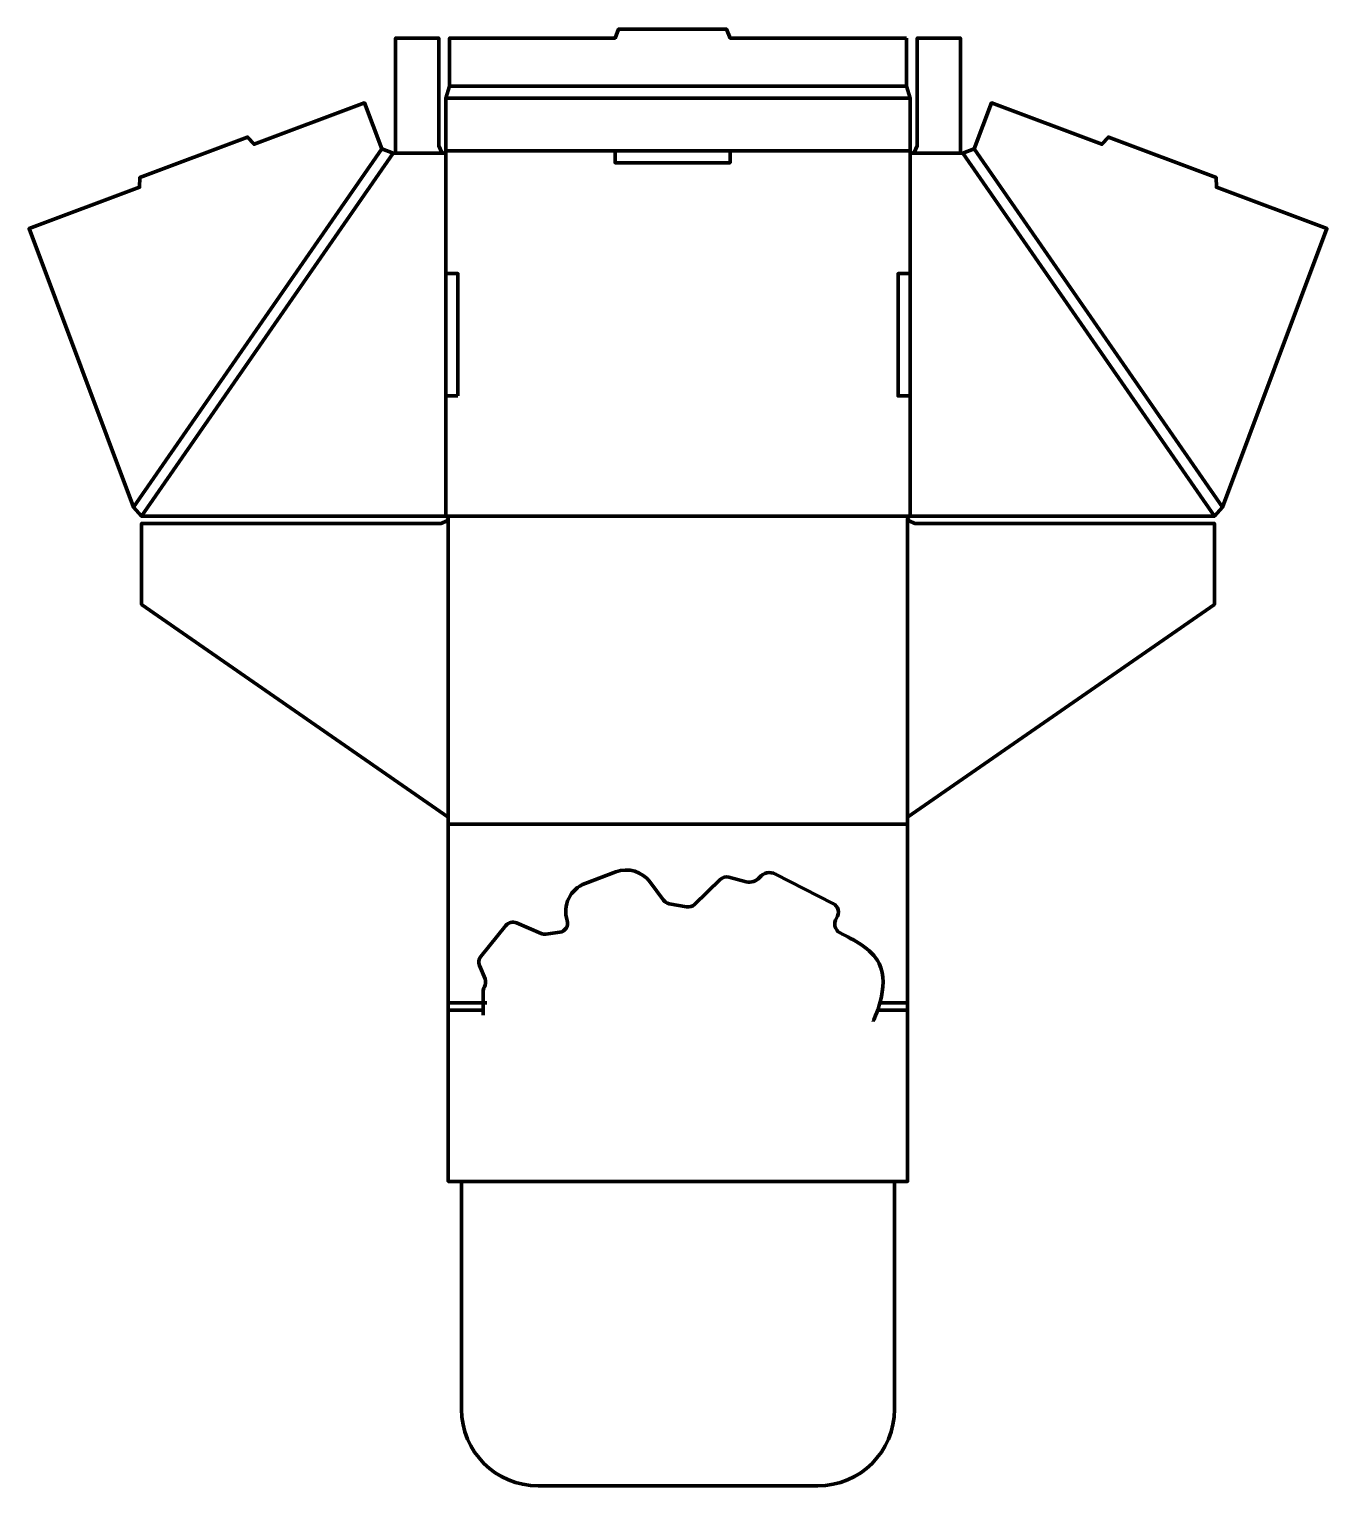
# Model space of a CAD drawing. Extents: x 687 to 1229, y 237 to 845.
import ezdxf

# ---------------------------------------------------------------- set-up
doc = ezdxf.new("R2010")
doc.units = 0
doc.header["$MEASUREMENT"] = 0
doc.layers.add('图层 4', color=7, linetype='Continuous', lineweight=0)

# ---------------------------------------------------------------- blocks, each defined once
blk = doc.blocks.new('Block_1')
at = {"layer": '图层 4', "color": 114, "lineweight": 70, "true_color": 0x009a4a}
for p, q in [((1053.41, 820.93), (862.67, 820.93)), ((1054.91, 815.93), (861.17, 815.93)), ((834.37, 794.77), (730.74, 645.25)), ((839.17, 792.92), (734.15, 641.4)), ((861.17, 742.67), (861.17, 793.92)), ((861.17, 793.92), (931.77, 793.92)), ((861.17, 793.92), (861.17, 742.67)), ((979.78, 793.92), (1054.91, 793.92)), ((1054.91, 742.67), (1054.91, 793.92)), ((1055.91, 792.92), (1075.91, 792.92)), ((1181.93, 641.4), (1076.91, 792.92)), ((1185.35, 645.25), (1081.72, 794.77)), ((861.17, 641.4), (861.17, 691.66)), ((1054.91, 641.4), (1054.91, 691.66)), ((862.17, 515.88), (862.17, 640.4)), ((1053.91, 640.4), (1053.91, 515.88)), ((1053.91, 512.88), (862.17, 512.88)), ((878.18, 438.37), (862.17, 438.37)), ((1053.91, 438.37), (1042.32, 438.37)), ((876.73, 435.37), (862.17, 435.37)), ((1053.91, 435.37), (1041.38, 435.37)), ((1048.41, 363.85), (867.67, 363.85))]:
    blk.add_line(p, q, dxfattribs=at)
blk = doc.blocks.new('Block_0')
at = {"layer": '图层 4', "color": 114, "lineweight": 70, "true_color": 0x009a4a}
blk.add_line((1054.91, 641.4), (861.17, 641.4), dxfattribs=at)
at = {"layer": '图层 4'}
blk.add_blockref('Block_1', (0, 0), dxfattribs=at)

msp = doc.modelspace()

# ---------------------------------------------------------------- linework, layer by layer
at = {"layer": '图层 4', "color": 1, "lineweight": 70, "true_color": 0xe60012}
msp.add_line((840.17, 792.92), (860.17, 792.92), dxfattribs=at)
for points in [[(979.78, 793.92), (979.78, 788.92), (931.77, 788.92), (931.77, 793.92)], [(866.17, 691.66), (861.17, 691.66), (861.17, 742.67), (866.17, 742.67)], [(1054.91, 691.66), (1049.91, 691.66), (1049.91, 742.67), (1054.91, 742.67)]]:
    msp.add_lwpolyline(points, close=True, dxfattribs=at)
for points, knots in [([(1053.41, 840.93), (1053.41, 840.93), (1053.41, 820.93), (1053.41, 820.93), (1053.41, 820.93), (1054.91, 815.93), (1054.91, 815.93), (1054.91, 815.93), (1054.91, 793.92), (1054.91, 793.92), (1054.91, 793.37), (1055.36, 792.92), (1055.91, 792.92), (1056.3, 792.92), (1056.66, 793.15), (1056.82, 793.51), (1056.82, 793.51), (1057.91, 795.92), (1057.91, 795.92), (1057.91, 795.92), (1057.91, 840.93), (1057.91, 840.93), (1057.91, 840.93), (1075.91, 840.93), (1075.91, 840.93), (1075.91, 840.93), (1075.91, 792.92), (1075.91, 792.92), (1075.91, 792.92), (1076.91, 792.92), (1076.91, 792.92), (1076.91, 792.92), (1081.72, 794.77), (1081.72, 794.77), (1081.72, 794.77), (1088.89, 813.92), (1088.89, 813.92), (1088.89, 813.92), (1135.02, 796.63), (1135.02, 796.63), (1135.02, 796.63), (1137.74, 799.61), (1137.74, 799.61), (1137.74, 799.61), (1182.69, 782.76), (1182.69, 782.76), (1182.69, 782.76), (1182.78, 778.72), (1182.78, 778.72), (1182.78, 778.72), (1228.9, 761.43), (1228.9, 761.43), (1228.9, 761.43), (1185.35, 645.25), (1185.35, 645.25), (1185.35, 645.25), (1181.93, 641.4), (1181.93, 641.4), (1181.93, 641.4), (1054.91, 641.4), (1054.91, 641.4), (1054.36, 641.4), (1053.91, 640.95), (1053.91, 640.4), (1053.91, 640.01), (1054.14, 639.65), (1054.5, 639.49), (1054.5, 639.49), (1056.91, 638.4), (1056.91, 638.4), (1056.91, 638.4), (1181.93, 638.4), (1181.93, 638.4), (1181.93, 638.4), (1181.93, 604.61), (1181.93, 604.61), (1181.93, 604.61), (1053.91, 515.88), (1053.91, 515.88), (1053.91, 515.88), (1053.91, 363.85), (1053.91, 363.85), (1053.91, 363.85), (1048.41, 363.85), (1048.41, 363.85), (1048.41, 363.85), (1048.41, 268.84), (1048.41, 268.84), (1048.41, 251.16), (1034.08, 236.83), (1016.4, 236.83), (1016.4, 236.83), (899.68, 236.83), (899.68, 236.83), (882, 236.83), (867.67, 251.16), (867.67, 268.84), (867.67, 268.84), (867.67, 363.85), (867.67, 363.85), (867.67, 363.85), (862.17, 363.85), (862.17, 363.85), (862.17, 363.85), (862.17, 515.88), (862.17, 515.88), (862.17, 515.88), (734.15, 604.61), (734.15, 604.61), (734.15, 604.61), (734.15, 638.4), (734.15, 638.4), (734.15, 638.4), (859.17, 638.4), (859.17, 638.4), (859.17, 638.4), (861.58, 639.49), (861.58, 639.49), (861.94, 639.65), (862.17, 640.01), (862.17, 640.4), (862.17, 640.95), (861.73, 641.4), (861.17, 641.4), (861.17, 641.4), (734.15, 641.4), (734.15, 641.4), (734.15, 641.4), (730.74, 645.25), (730.74, 645.25), (730.74, 645.25), (687.18, 761.43), (687.18, 761.43), (687.18, 761.43), (733.3, 778.72), (733.3, 778.72), (733.3, 778.72), (733.39, 782.76), (733.39, 782.76), (733.39, 782.76), (778.35, 799.61), (778.35, 799.61), (778.35, 799.61), (781.07, 796.63), (781.07, 796.63), (781.07, 796.63), (827.19, 813.92), (827.19, 813.92), (827.19, 813.92), (834.37, 794.77), (834.37, 794.77), (834.37, 794.77), (839.17, 792.92), (839.17, 792.92), (839.17, 792.92), (840.17, 792.92), (840.17, 792.92), (840.17, 792.92), (840.17, 840.93), (840.17, 840.93), (840.17, 840.93), (858.17, 840.93), (858.17, 840.93), (858.17, 840.93), (858.17, 795.92), (858.17, 795.92), (858.17, 795.92), (859.26, 793.51), (859.26, 793.51), (859.42, 793.15), (859.78, 792.92), (860.17, 792.92), (860.73, 792.92), (861.17, 793.37), (861.17, 793.92), (861.17, 793.92), (861.17, 793.92), (861.17, 793.92), (861.17, 793.92), (861.17, 815.93), (861.17, 815.93), (861.17, 815.93), (862.67, 820.93), (862.67, 820.93), (862.67, 820.93), (862.67, 840.93), (862.67, 840.93), (862.67, 840.93), (931.77, 840.93), (931.77, 840.93), (931.77, 840.93), (933.27, 844.68), (933.27, 844.68), (933.27, 844.68), (978.28, 844.68), (978.28, 844.68), (978.28, 844.68), (979.78, 840.93), (979.78, 840.93), (979.78, 840.93), (1053.41, 840.93), (1053.41, 840.93)], [0, 0, 0, 0, 1, 1, 1, 2, 2, 2, 3, 3, 3, 4, 4, 4, 5, 5, 5, 6, 6, 6, 7, 7, 7, 8, 8, 8, 9, 9, 9, 10, 10, 10, 11, 11, 11, 12, 12, 12, 13, 13, 13, 14, 14, 14, 15, 15, 15, 16, 16, 16, 17, 17, 17, 18, 18, 18, 19, 19, 19, 20, 20, 20, 21, 21, 21, 22, 22, 22, 23, 23, 23, 24, 24, 24, 25, 25, 25, 26, 26, 26, 27, 27, 27, 28, 28, 28, 29, 29, 29, 30, 30, 30, 31, 31, 31, 32, 32, 32, 33, 33, 33, 34, 34, 34, 35, 35, 35, 36, 36, 36, 37, 37, 37, 38, 38, 38, 39, 39, 39, 40, 40, 40, 41, 41, 41, 42, 42, 42, 43, 43, 43, 44, 44, 44, 45, 45, 45, 46, 46, 46, 47, 47, 47, 48, 48, 48, 49, 49, 49, 50, 50, 50, 51, 51, 51, 52, 52, 52, 53, 53, 53, 54, 54, 54, 55, 55, 55, 56, 56, 56, 57, 57, 57, 58, 58, 58, 59, 59, 59, 60, 60, 60, 61, 61, 61, 62, 62, 62, 63, 63, 63, 64, 64, 64, 65, 65, 65, 66, 66, 66, 67, 67, 67, 67]), ([(876.73, 433.23), (876.73, 433.23), (876.73, 443.11), (876.73, 443.11), (876.73, 443.78), (876.91, 444.44), (877.25, 445.01), (877.25, 445.01), (877.25, 445.01), (877.25, 445.01), (877.84, 446.02), (877.92, 447.25), (877.48, 448.34), (877.48, 448.34), (875.19, 453.94), (875.19, 453.94), (874.67, 455.21), (874.89, 456.67), (875.75, 457.74), (875.75, 457.74), (886.22, 470.63), (886.22, 470.63), (887.28, 471.94), (889.08, 472.39), (890.63, 471.72), (890.63, 471.72), (900.86, 467.32), (900.86, 467.32), (901.49, 467.05), (902.18, 466.96), (902.85, 467.05), (902.85, 467.05), (908.68, 467.83), (908.68, 467.83), (911.01, 468.14), (912.49, 470.48), (911.77, 472.71), (911.77, 472.71), (911.77, 472.71), (911.77, 472.71), (909.75, 479.05), (913.06, 485.86), (919.29, 488.2), (919.29, 488.2), (932.04, 492.99), (932.04, 492.99), (937.27, 494.96), (943.17, 493.21), (946.49, 488.71), (946.49, 488.71), (952.01, 481.23), (952.01, 481.23), (952.58, 480.46), (953.42, 479.93), (954.37, 479.76), (954.37, 479.76), (961.62, 478.44), (961.62, 478.44), (962.81, 478.22), (964.04, 478.59), (964.92, 479.44), (964.92, 479.44), (975.67, 489.87), (975.67, 489.87), (976.61, 490.78), (977.97, 491.14), (979.24, 490.81), (979.24, 490.81), (986.53, 488.91), (986.53, 488.91), (988.58, 488.37), (990.75, 489.08), (992.09, 490.72), (992.09, 490.72), (992.09, 490.72), (992.09, 490.72), (993.71, 492.7), (996.48, 493.28), (998.75, 492.12), (998.75, 492.12), (1022.71, 479.88), (1022.71, 479.88), (1024.98, 478.72), (1025.7, 475.81), (1024.22, 473.72), (1024.22, 473.72), (1024.22, 473.72), (1024.22, 473.72), (1022.75, 471.64), (1023.46, 468.74), (1025.72, 467.56), (1031.2, 464.71), (1038.72, 461.22), (1042, 454.83), (1046.83, 445.44), (1039.45, 430.6), (1039.45, 430.6)], [0, 0, 0, 0, 1, 1, 1, 2, 2, 2, 3, 3, 3, 4, 4, 4, 5, 5, 5, 6, 6, 6, 7, 7, 7, 8, 8, 8, 9, 9, 9, 10, 10, 10, 11, 11, 11, 12, 12, 12, 13, 13, 13, 14, 14, 14, 15, 15, 15, 16, 16, 16, 17, 17, 17, 18, 18, 18, 19, 19, 19, 20, 20, 20, 21, 21, 21, 22, 22, 22, 23, 23, 23, 24, 24, 24, 25, 25, 25, 26, 26, 26, 27, 27, 27, 28, 28, 28, 29, 29, 29, 30, 30, 30, 31, 31, 31, 32, 32, 32, 32])]:
    msp.add_open_spline(points, degree=3, knots=knots, dxfattribs=at)

# ---------------------------------------------------------------- block references
at = {"layer": '图层 4'}
msp.add_blockref('Block_0', (0, 0), dxfattribs=at)

doc.saveas('drawing.dxf')
